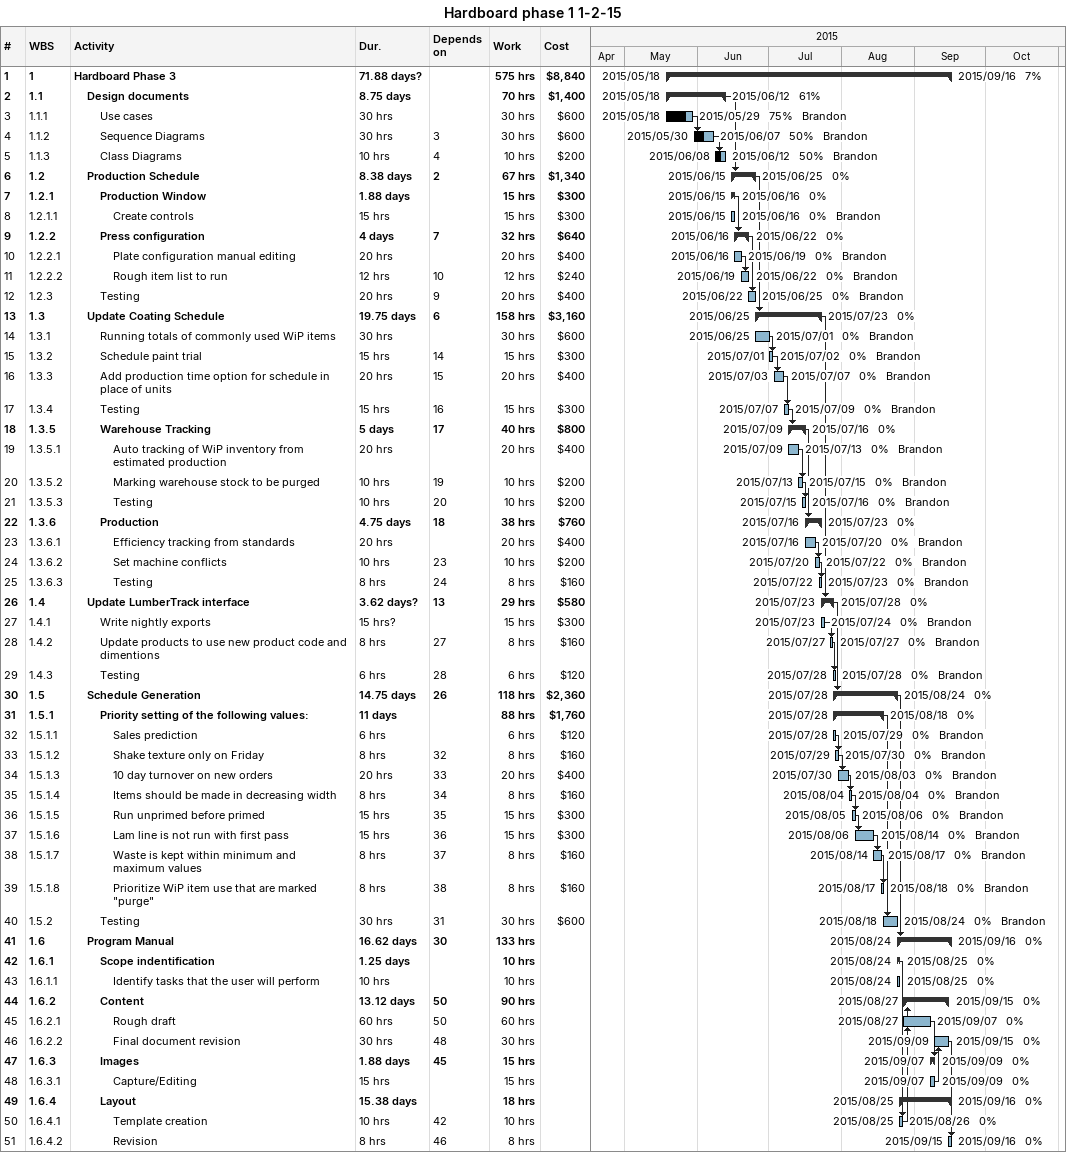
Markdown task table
Hardboard phase 1 1-2-15

| ID | WBS | Task | Duration | Start | Finish | Predecessors | Resources | % complete | Work (h) | Cost ($) |
|---|---|---|---|---|---|---|---|---|---|---|
| 1 | 1 | **Hardboard Phase 3** | 71.88d? | 2015-05-18 | 2015-09-16 |  |  | 7 | 575 | 8840 |
| 2 | 1.1 | **Design documents** | 8.75d | 2015-05-18 | 2015-06-12 |  |  | 61 | 70 | 1400 |
| 3 | 1.1.1 | Use cases | 30h | 2015-05-18 | 2015-05-29 |  | Brandon | 75 | 30 | 600 |
| 4 | 1.1.2 | Sequence Diagrams | 30h | 2015-05-30 | 2015-06-07 | 3 | Brandon | 50 | 30 | 600 |
| 5 | 1.1.3 | Class Diagrams | 10h | 2015-06-08 | 2015-06-12 | 4 | Brandon | 50 | 10 | 200 |
| 6 | 1.2 | **Production Schedule** | 8.38d | 2015-06-15 | 2015-06-25 | 2 |  | 0 | 67 | 1340 |
| 7 | 1.2.1 | **Production Window** | 1.88d | 2015-06-15 | 2015-06-16 |  |  | 0 | 15 | 300 |
| 8 | 1.2.1.1 | Create controls | 15h | 2015-06-15 | 2015-06-16 |  | Brandon | 0 | 15 | 300 |
| 9 | 1.2.2 | **Press configuration** | 4d | 2015-06-16 | 2015-06-22 | 7 |  | 0 | 32 | 640 |
| 10 | 1.2.2.1 | Plate configuration manual editing | 20h | 2015-06-16 | 2015-06-19 |  | Brandon | 0 | 20 | 400 |
| 11 | 1.2.2.2 | Rough item list to run | 12h | 2015-06-19 | 2015-06-22 | 10 | Brandon | 0 | 12 | 240 |
| 12 | 1.2.3 | Testing | 20h | 2015-06-22 | 2015-06-25 | 9 | Brandon | 0 | 20 | 400 |
| 13 | 1.3 | **Update Coating Schedule** | 19.75d | 2015-06-25 | 2015-07-23 | 6 |  | 0 | 158 | 3160 |
| 14 | 1.3.1 | Running totals of commonly used WiP items | 30h | 2015-06-25 | 2015-07-01 |  | Brandon | 0 | 30 | 600 |
| 15 | 1.3.2 | Schedule paint trial | 15h | 2015-07-01 | 2015-07-02 | 14 | Brandon | 0 | 15 | 300 |
| 16 | 1.3.3 | Add production time option for schedule in place of units | 20h | 2015-07-03 | 2015-07-07 | 15 | Brandon | 0 | 20 | 400 |
| 17 | 1.3.4 | Testing | 15h | 2015-07-07 | 2015-07-09 | 16 | Brandon | 0 | 15 | 300 |
| 18 | 1.3.5 | **Warehouse Tracking** | 5d | 2015-07-09 | 2015-07-16 | 17 |  | 0 | 40 | 800 |
| 19 | 1.3.5.1 | Auto tracking of WiP inventory from estimated production | 20h | 2015-07-09 | 2015-07-13 |  | Brandon | 0 | 20 | 400 |
| 20 | 1.3.5.2 | Marking warehouse stock to be purged | 10h | 2015-07-13 | 2015-07-15 | 19 | Brandon | 0 | 10 | 200 |
| 21 | 1.3.5.3 | Testing | 10h | 2015-07-15 | 2015-07-16 | 20 | Brandon | 0 | 10 | 200 |
| 22 | 1.3.6 | **Production** | 4.75d | 2015-07-16 | 2015-07-23 | 18 |  | 0 | 38 | 760 |
| 23 | 1.3.6.1 | Efficiency tracking from standards | 20h | 2015-07-16 | 2015-07-20 |  | Brandon | 0 | 20 | 400 |
| 24 | 1.3.6.2 | Set machine conflicts | 10h | 2015-07-20 | 2015-07-22 | 23 | Brandon | 0 | 10 | 200 |
| 25 | 1.3.6.3 | Testing | 8h | 2015-07-22 | 2015-07-23 | 24 | Brandon | 0 | 8 | 160 |
| 26 | 1.4 | **Update LumberTrack interface** | 3.62d? | 2015-07-23 | 2015-07-28 | 13 |  | 0 | 29 | 580 |
| 27 | 1.4.1 | Write nightly exports | 15h? | 2015-07-23 | 2015-07-24 |  | Brandon | 0 | 15 | 300 |
| 28 | 1.4.2 | Update products to use new product code and dimentions | 8h | 2015-07-27 | 2015-07-27 | 27 | Brandon | 0 | 8 | 160 |
| 29 | 1.4.3 | Testing | 6h | 2015-07-28 | 2015-07-28 | 28 | Brandon | 0 | 6 | 120 |
| 30 | 1.5 | **Schedule Generation** | 14.75d | 2015-07-28 | 2015-08-24 | 26 |  | 0 | 118 | 2360 |
| 31 | 1.5.1 | **Priority setting of the following values:** | 11d | 2015-07-28 | 2015-08-18 |  |  | 0 | 88 | 1760 |
| 32 | 1.5.1.1 | Sales prediction | 6h | 2015-07-28 | 2015-07-29 |  | Brandon | 0 | 6 | 120 |
| 33 | 1.5.1.2 | Shake texture only on Friday | 8h | 2015-07-29 | 2015-07-30 | 32 | Brandon | 0 | 8 | 160 |
| 34 | 1.5.1.3 | 10 day turnover on new orders | 20h | 2015-07-30 | 2015-08-03 | 33 | Brandon | 0 | 20 | 400 |
| 35 | 1.5.1.4 | Items should be made in decreasing width | 8h | 2015-08-04 | 2015-08-04 | 34 | Brandon | 0 | 8 | 160 |
| 36 | 1.5.1.5 | Run unprimed before primed | 15h | 2015-08-05 | 2015-08-06 | 35 | Brandon | 0 | 15 | 300 |
| 37 | 1.5.1.6 | Lam line is not run with first pass | 15h | 2015-08-06 | 2015-08-14 | 36 | Brandon | 0 | 15 | 300 |
| 38 | 1.5.1.7 | Waste is kept within minimum and maximum values | 8h | 2015-08-14 | 2015-08-17 | 37 | Brandon | 0 | 8 | 160 |
| 39 | 1.5.1.8 | Prioritize WiP item use that are marked "purge" | 8h | 2015-08-17 | 2015-08-18 | 38 | Brandon | 0 | 8 | 160 |
| 40 | 1.5.2 | Testing | 30h | 2015-08-18 | 2015-08-24 | 31 | Brandon | 0 | 30 | 600 |
| 41 | 1.6 | **Program Manual** | 16.62d | 2015-08-24 | 2015-09-16 | 30 |  | 0 | 133 |  |
| 42 | 1.6.1 | **Scope indentification** | 1.25d | 2015-08-24 | 2015-08-25 |  |  | 0 | 10 |  |
| 43 | 1.6.1.1 | Identify tasks that the user will perform | 10h | 2015-08-24 | 2015-08-25 |  |  | 0 | 10 |  |
| 44 | 1.6.2 | **Content** | 13.12d | 2015-08-27 | 2015-09-15 | 50 |  | 0 | 90 |  |
| 45 | 1.6.2.1 | Rough draft | 60h | 2015-08-27 | 2015-09-07 | 50 |  | 0 | 60 |  |
| 46 | 1.6.2.2 | Final document revision | 30h | 2015-09-09 | 2015-09-15 | 48 |  | 0 | 30 |  |
| 47 | 1.6.3 | **Images** | 1.88d | 2015-09-07 | 2015-09-09 | 45 |  | 0 | 15 |  |
| 48 | 1.6.3.1 | Capture/Editing | 15h | 2015-09-07 | 2015-09-09 |  |  | 0 | 15 |  |
| 49 | 1.6.4 | **Layout** | 15.38d | 2015-08-25 | 2015-09-16 |  |  | 0 | 18 |  |
| 50 | 1.6.4.1 | Template creation | 10h | 2015-08-25 | 2015-08-26 | 42 |  | 0 | 10 |  |
| 51 | 1.6.4.2 | Revision | 8h | 2015-09-15 | 2015-09-16 | 46 |  | 0 | 8 |  |
